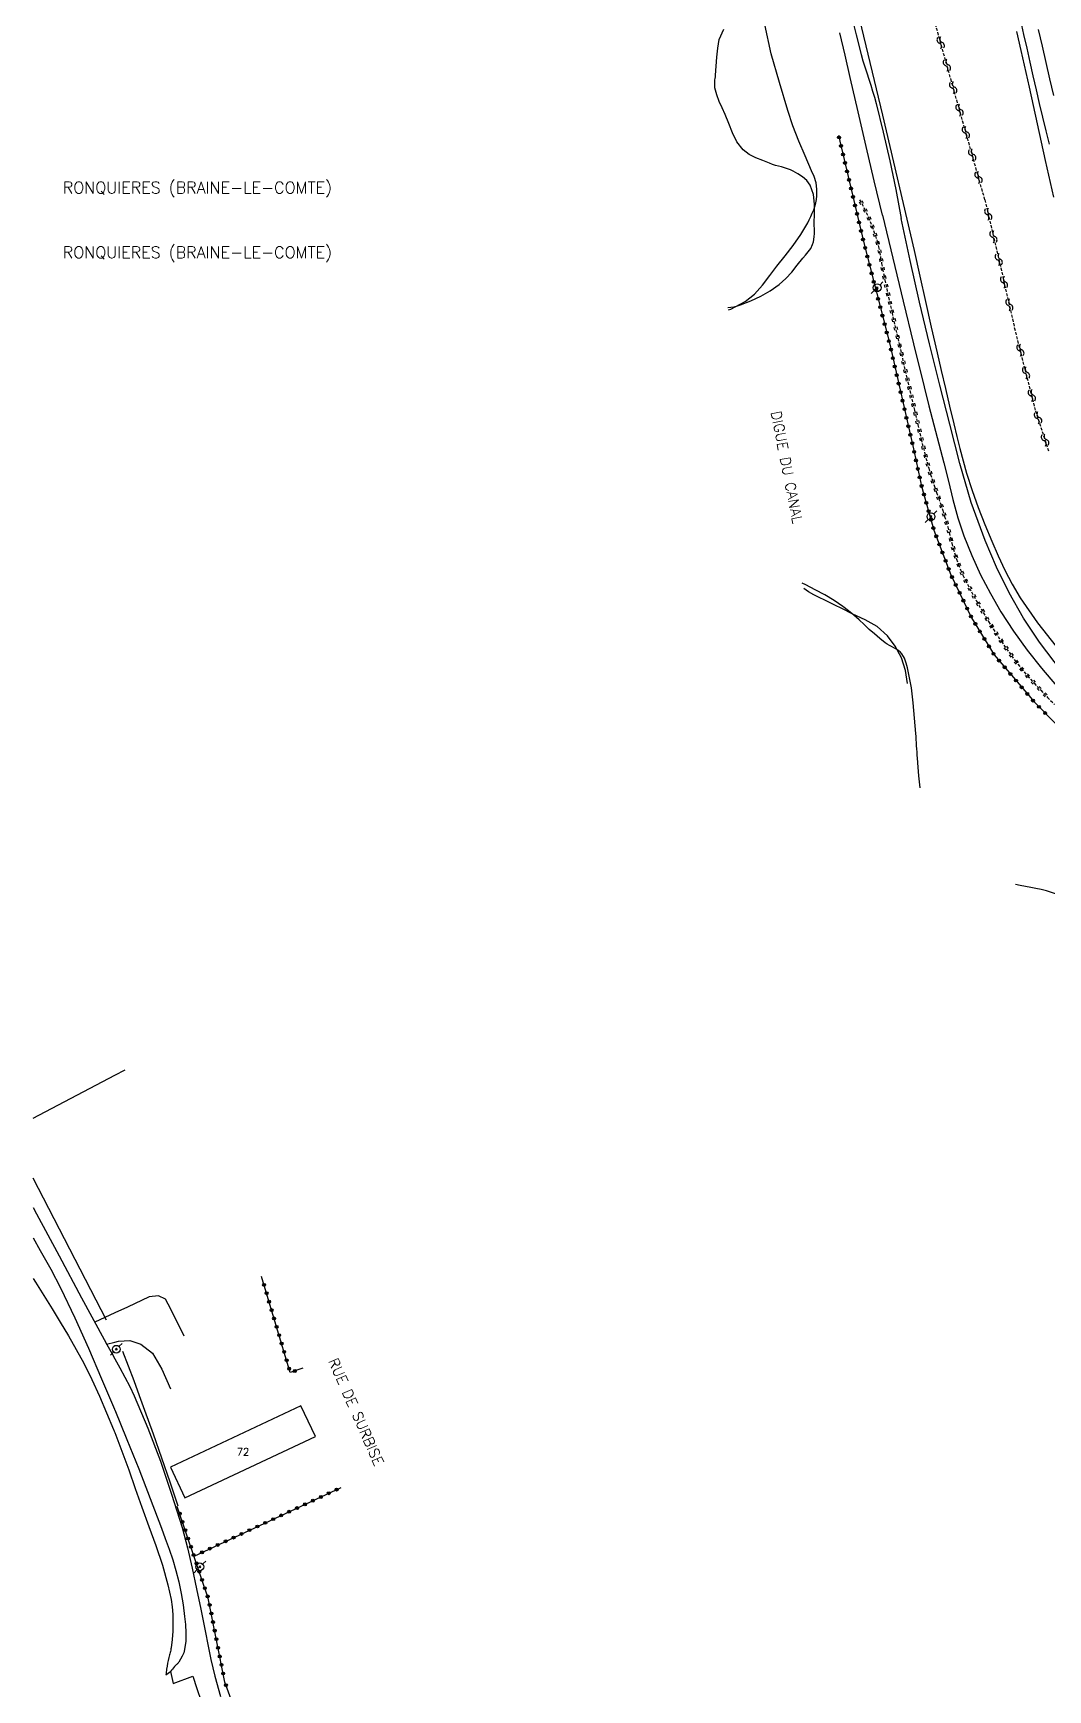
# Model space of a CAD drawing. Header units: millimetres. Extents: x 140000 to 141000, y 143000 to 144000.
# Drawn here: x 140000 to 140174.1, y 143247.7 to 143532.1 of the extents above; entities that cross this region are included whole.
import ezdxf
from ezdxf.enums import TextEntityAlignment as Align

# ---------------------------------------------------------------- set-up
doc = ezdxf.new("R2010")
doc.units = ezdxf.units.MM
doc.linetypes.add('DASHED', pattern=[0.75, 0.5, -0.25])
doc.layers.get('0').update_dxf_attribs({"linetype": 'CONTINUOUS'})
for name, color, linetype in [('W0008', 7, 'CONTINUOUS'), ('W0017', 7, 'CONTINUOUS'), ('W0101', 7, 'CONTINUOUS'), ('W0211', 2, 'CONTINUOUS'), ('W0214', 2, 'CONTINUOUS'), ('W0220', 5, 'DASHED'), ('W0300', 7, 'CONTINUOUS'), ('W0322', 7, 'CONTINUOUS'), ('W0323', 7, 'CONTINUOUS'), ('W0473', 7, 'CONTINUOUS'), ('W0500', 5, 'DASHED'), ('W0501', 5, 'DASHED'), ('W0510', 5, 'CONTINUOUS'), ('W0980', 7, 'CONTINUOUS'), ('W0989', 7, 'CONTINUOUS'), ('W0991', 7, 'CONTINUOUS')]:
    doc.layers.add(name, color=color, linetype=linetype)
doc.styles.get("Standard").update_dxf_attribs({"font": 'romans.shx', "width": 0.85})

# ---------------------------------------------------------------- blocks, each defined once
blk = doc.blocks.new('T473')
for p, q in [((-0.166667, 0.166667), (0.166667, -0.166667)), ((-0.166667, -0.166667), (0.166667, 0.166667)), ((0.500001, 0.500001), (1.000002, 1.000002)), ((-1.000002, -1.000002), (-0.500001, -0.500001))]:
    blk.add_line(p, q)
blk.add_ellipse((0, 0), major_axis=(0.471405, 0.471405), ratio=1, start_param=5.4977871438, end_param=11.780972451)
blk = doc.blocks.new('t323o')
at = {"color": 0, "linetype": 'Continuous'}
for radius in [0.25, 0.15]:
    blk.add_circle((0, 0), radius, dxfattribs=at)
blk = doc.blocks.new('t322o')
at = {"color": 0, "linetype": 'Continuous'}
for radius in [0.25, 0.15]:
    blk.add_circle((0, 0), radius, dxfattribs=at)
blk = doc.blocks.new('t220o')
at = {"color": 0, "linetype": 'Continuous'}
for p, q in [((-0.25, 0.25), (0.25, 0.25)), ((-0.25, -0.25), (0.25, -0.25))]:
    blk.add_line(p, q, dxfattribs=at)
blk = doc.blocks.new('t500o')
at = {"color": 0, "linetype": 'Continuous'}
for centre, start, end in [((-0.5, 0.625), 216.8699, 323.1301), ((0.5, -0.125), 36.8699, 143.1301), ((0.5, -0.625), 36.8699, 143.1301), ((-0.5, 0.125), 216.8699, 323.1301)]:
    blk.add_arc(centre, 0.625, start, end, dxfattribs=at)

msp = doc.modelspace()

# ---------------------------------------------------------------- linework, layer by layer
at = {"layer": 'W0008'}
for points in [[(140140.37, 143535.25), (140141.19, 143531.84), (140142.07, 143528.45), (140142.36, 143527.39), (140142.68, 143526.34), (140143.01, 143525.29), (140143.35, 143524.25), (140143.69, 143523.21), (140144.03, 143522.16), (140144.34, 143521.11), (140144.63, 143520.06), (140145.86, 143515.15), (140146.98, 143510.21), (140148, 143505.26), (140148.92, 143500.28)], [(140169.39, 143534.28), (140169.93, 143531.9), (140170.46, 143529.53), (140170.99, 143527.15), (140171.52, 143524.78), (140172.07, 143522.41), (140172.61, 143520.07), (140173.17, 143517.72), (140173.73, 143515.38), (140174.3, 143513.05)], [(140145.71, 143500.87), (140144.31, 143506.78), (140142.92, 143512.69), (140141.54, 143518.6), (140140.17, 143524.51), (140139.29, 143528.35), (140138.42, 143532.2)], [(140175.11, 143521.45), (140174.45, 143524.27), (140173.8, 143527.09), (140173.15, 143529.91), (140172.5, 143532.73)], [(140145.71, 143500.87), (140147.47, 143493.5), (140149.25, 143486.13), (140151.05, 143478.77), (140152.87, 143471.42), (140153.69, 143468.15), (140154.52, 143464.89), (140155.36, 143461.63), (140156.22, 143458.38), (140157.02, 143455.23), (140157.79, 143452.07), (140158.64, 143448.93), (140159.68, 143445.85), (140161.04, 143442.47), (140162.55, 143439.16), (140164.22, 143435.92), (140166.04, 143432.77), (140168.2, 143429.44), (140170.54, 143426.23), (140173, 143423.13), (140175.55, 143420.1)], [(140176.45, 143422.62), (140172.64, 143427.56), (140169.9, 143431.7), (140167.46, 143436.02), (140165.28, 143440.47), (140163.32, 143445.01), (140160.95, 143451.56), (140159, 143458.24), (140157.28, 143464.98), (140155.57, 143471.7), (140153.76, 143478.81), (140152.05, 143485.94), (140150.44, 143493.1), (140148.92, 143500.28)], [(140000, 143330.52), (140000.6, 143329.42), (140004.47, 143322.24), (140008.32, 143315.04), (140012.17, 143307.84), (140012.62, 143307.02), (140013.08, 143306.2), (140013.54, 143305.38), (140014, 143304.56)], [(140000, 143325.3), (140001.22, 143323.16), (140003.01, 143319.97), (140004.7, 143316.72), (140007.16, 143311.58), (140009.49, 143306.38), (140011.74, 143301.14), (140013.95, 143295.89), (140013.96, 143295.86), (140013.98, 143295.83), (140013.99, 143295.8), (140014, 143295.77)], [(140014, 143304.56), (140014.88, 143302.99), (140015.75, 143301.41), (140016.58, 143299.81), (140017.35, 143298.17), (140019.69, 143292.63), (140021.82, 143287.01), (140023.76, 143281.32), (140025.54, 143275.57), (140026.47, 143272.1), (140027.26, 143268.6), (140028, 143265.08), (140028.74, 143261.57), (140029.05, 143260.14), (140029.33, 143258.7), (140029.61, 143257.26), (140029.89, 143255.82), (140030.17, 143254.38), (140030.47, 143252.94), (140030.8, 143251.51), (140031.16, 143250.09), (140032.15, 143246.56)], [(140014, 143295.77), (140016.08, 143290.73), (140018.11, 143285.67), (140020.09, 143280.59), (140022, 143275.49), (140022.67, 143273.68), (140023.33, 143271.87), (140023.95, 143270.04), (140024.48, 143268.19), (140024.97, 143266.24), (140025.39, 143264.28), (140025.73, 143262.3), (140025.98, 143260.31), (140026.11, 143258.92), (140026.2, 143257.51), (140026.19, 143256.09), (140025.99, 143254.68), (140025.83, 143254.09), (140025.59, 143253.52), (140025.3, 143252.98), (140024.98, 143252.47), (140024.9, 143252.37), (140024.82, 143252.27), (140024.73, 143252.18), (140024.63, 143252.1), (140024.54, 143252.01), (140024.45, 143251.93), (140024.36, 143251.84), (140024.27, 143251.74), (140024.09, 143251.53), (140023.92, 143251.3), (140023.75, 143251.08), (140023.59, 143250.85)], [(140023.59, 143250.85), (140024.03, 143248.81)], [(140024.03, 143248.81), (140027.42, 143250.08)], [(140027.42, 143250.08), (140028.08, 143247.93), (140028.8, 143245.8)]]:
    msp.add_lwpolyline(points, dxfattribs=at)
at = {"layer": 'W0017'}
for points in [[(140025.91, 143308.46), (140023.62, 143313.05), (140022.71, 143314.8), (140021.5, 143315.39), (140019.93, 143315.2), (140016.2, 143313.42), (140014, 143312.42)], [(140014, 143312.42), (140010.56, 143310.85)], [(140012.6, 143307.05), (140014, 143307.42)], [(140014, 143307.42), (140014.64, 143307.59), (140016.59, 143307.67), (140018.47, 143307.08), (140020.45, 143305.54), (140022.05, 143302.8), (140023.58, 143299.39)]]:
    msp.add_lwpolyline(points, dxfattribs=at)
at = {"layer": 'W0101'}
msp.add_lwpolyline([(140026.05, 143280.66), (140048.44, 143291.22), (140045.95, 143296.49), (140023.56, 143285.93)], close=True, dxfattribs=at)
at = {"layer": 'W0211'}
for points in [[(140000, 143318.36), (140000.39, 143317.72), (140001.81, 143315.43), (140003.24, 143313.14), (140004.65, 143310.84), (140006.04, 143308.52), (140007.39, 143306.17), (140008.67, 143303.79), (140010.06, 143301), (140011.36, 143298.16), (140012.59, 143295.3), (140013.78, 143292.42), (140013.84, 143292.28), (140013.89, 143292.15), (140013.95, 143292.01), (140014, 143291.88)], [(140014, 143291.88), (140015.23, 143288.71), (140016.4, 143285.51), (140017.53, 143282.3), (140018.65, 143279.09), (140019.84, 143275.78), (140021.05, 143272.48), (140022.18, 143269.14), (140023.13, 143265.75), (140023.42, 143264.49), (140023.65, 143263.23), (140023.83, 143261.95), (140023.94, 143260.66), (140023.98, 143259.23), (140023.94, 143257.8), (140023.84, 143256.37), (140023.67, 143254.95), (140023.64, 143254.74), (140023.6, 143254.53), (140023.55, 143254.33), (140023.49, 143254.12), (140023.44, 143253.91), (140023.38, 143253.71), (140023.33, 143253.5), (140023.29, 143253.3), (140023.18, 143252.79), (140023.07, 143252.28), (140022.98, 143251.77), (140022.89, 143251.26), (140022.86, 143251.03), (140022.83, 143250.79), (140022.81, 143250.56), (140022.79, 143250.33)]]:
    msp.add_lwpolyline(points, dxfattribs=at)
at = {"layer": 'W0214'}
msp.add_lwpolyline([(140022.79, 143250.33), (140023.59, 143250.85)], dxfattribs=at)
at = {"layer": 'W0220'}
msp.add_lwpolyline([(140141.8, 143503.52), (140142.6, 143502.03), (140143.32, 143500.5), (140143.95, 143498.93), (140144.51, 143497.34), (140144.79, 143496.4), (140145.02, 143495.46), (140145.22, 143494.5), (140145.4, 143493.55), (140145.57, 143492.59), (140145.74, 143491.63), (140145.92, 143490.68), (140146.11, 143489.73), (140147.35, 143484.14), (140148.62, 143478.55), (140149.9, 143472.97), (140151.21, 143467.39), (140151.79, 143464.9), (140152.37, 143462.4), (140152.98, 143459.9), (140153.65, 143457.42), (140153.97, 143456.38), (140154.3, 143455.34), (140154.65, 143454.31), (140155, 143453.28), (140155.36, 143452.25), (140155.71, 143451.23), (140156.06, 143450.19), (140156.38, 143449.15), (140156.65, 143448.24), (140156.9, 143447.32), (140157.13, 143446.4), (140157.37, 143445.48), (140157.61, 143444.56), (140157.86, 143443.64), (140158.13, 143442.72), (140158.42, 143441.82), (140158.76, 143440.89), (140159.12, 143439.97), (140159.51, 143439.07), (140159.95, 143438.18), (140161.86, 143434.6), (140163.92, 143431.1), (140166.12, 143427.68), (140168.48, 143424.37), (140169.52, 143423.05), (140170.61, 143421.77), (140171.74, 143420.53), (140172.89, 143419.31), (140174.05, 143418.1), (140175.21, 143416.89)], dxfattribs=at)
at = {"layer": 'W0300'}
for points in [[(140133.55, 143508.5), (140132.43, 143511.04), (140131.34, 143513.6), (140130.33, 143516.2), (140129.47, 143518.85), (140128.02, 143523.68), (140126.61, 143528.58), (140125.54, 143533.6)], [(140119.3, 143484.64), (140119.72, 143484.77), (140122.16, 143486.03), (140123.77, 143487.33), (140125.15, 143488.88), (140126.39, 143490.51), (140127.61, 143492.11), (140129.03, 143493.89), (140130.42, 143495.69), (140131.73, 143497.57), (140132.88, 143499.55), (140133.15, 143500.1), (140133.43, 143500.65), (140133.68, 143501.21), (140133.92, 143501.78), (140134.13, 143502.37), (140134.3, 143502.97), (140134.42, 143503.59), (140134.48, 143504.21), (140134.47, 143505.32), (140134.31, 143506.42), (140134, 143507.49), (140133.55, 143508.5)], [(140150.03, 143420.5), (140149.67, 143422.73), (140148.95, 143424.87), (140147.91, 143426.87), (140146.57, 143428.68), (140144.8, 143430.24), (140142.73, 143431.4), (140140.61, 143432.37), (140138.6, 143433.39), (140137.68, 143433.89), (140136.75, 143434.35), (140135.81, 143434.79), (140134.88, 143435.24), (140133.94, 143435.71), (140133.03, 143436.24), (140132.2, 143436.79)], [(140000, 143345.89), (140014, 143353.22)], [(140014, 143353.22), (140015.78, 143354.15)], [(140012.57, 143311.2), (140000, 143335.58)], [(140024.89, 143279.25), (140023.48, 143283.37), (140022.06, 143287.48), (140020.62, 143291.59), (140019.15, 143295.69), (140018.24, 143298.22), (140017.31, 143300.75), (140016.36, 143303.27), (140015.41, 143305.79)]]:
    msp.add_lwpolyline(points, dxfattribs=at)
at = {"layer": 'W0322'}
msp.add_lwpolyline([(140052.17, 143207.86), (140045.39, 143220.56), (140037.38, 143236.7), (140032.89, 143249.06)], dxfattribs=at)
at = {"layer": 'W0323'}
for points in [[(140138.19, 143514.54), (140142.45, 143496.36), (140146.95, 143478.71), (140151.04, 143460.75), (140152.42, 143454.35), (140154.54, 143446.79), (140157.45, 143439.15), (140161.01, 143431.75), (140164.85, 143425.43), (140171.77, 143417.27), (140183.14, 143405.77), (140197.1, 143396.11), (140204.46, 143392.03), (140216.55, 143383.05)], [(140046.28, 143302.94), (140044.12, 143302.2), (140039.19, 143318.67)], [(140027.6, 143270.7), (140052.85, 143282.46)], [(140032.89, 143249.06), (140030.05, 143263.44), (140027.71, 143270.36), (140024.72, 143279.21)]]:
    msp.add_lwpolyline(points, dxfattribs=at)
at = {"layer": 'W0500'}
msp.add_lwpolyline([(140163.28, 143503.52), (140160.42, 143513.68), (140157.55, 143523.84), (140154.71, 143534)], dxfattribs=at)
at = {"layer": 'W0501'}
for points in [[(140163.28, 143503.52), (140168.38, 143481.57)], [(140174.23, 143460.34), (140171.99, 143467.38), (140170.17, 143474.5), (140168.38, 143481.57)]]:
    msp.add_lwpolyline(points, dxfattribs=at)
at = {"layer": 'W0510'}
for points in [[(140109.76, 143671), (140111.09, 143665.33), (140116.29, 143640.63), (140122.73, 143615.89), (140128.53, 143591.1), (140134.85, 143564.52), (140140.68, 143539.06), (140145.73, 143518.07), (140151.18, 143494.83)], [(140119.21, 143485.01), (140119.68, 143485.07), (140120.25, 143485.17), (140120.82, 143485.3), (140121.37, 143485.47), (140123.12, 143486.16), (140124.82, 143486.96), (140126.46, 143487.9), (140128, 143488.99), (140129.13, 143490), (140130.15, 143491.12), (140131.1, 143492.29), (140132.03, 143493.47), (140132.49, 143494.01), (140132.97, 143494.57), (140133.4, 143495.17), (140133.72, 143495.83), (140133.86, 143496.28), (140133.95, 143496.73), (140134.01, 143497.19), (140134.03, 143497.66), (140134.04, 143498.11), (140134.03, 143498.57), (140134.02, 143499.03), (140134.01, 143499.48), (140134.03, 143501.08), (140134.06, 143502.75), (140133.87, 143504.44), (140133.29, 143506.04), (140132.73, 143506.82), (140132, 143507.45), (140131.22, 143507.96), (140130.42, 143508.41), (140129.93, 143508.65), (140129.43, 143508.85), (140128.91, 143509.02), (140128.39, 143509.16), (140127.87, 143509.29), (140127.36, 143509.43), (140126.84, 143509.59), (140126.34, 143509.79), (140125.18, 143510.24), (140123.98, 143510.7), (140122.82, 143511.28), (140121.8, 143512.09), (140120.73, 143513.46), (140119.96, 143515.02), (140119.36, 143516.63), (140118.74, 143518.17), (140118.23, 143519.28), (140117.72, 143520.39), (140117.28, 143521.54), (140116.98, 143522.74), (140116.95, 143523.01), (140116.93, 143523.28), (140116.94, 143523.56), (140116.96, 143523.83), (140116.98, 143524.09), (140117.01, 143524.36), (140117.04, 143524.62), (140117.06, 143524.89), (140117.17, 143526.44), (140117.31, 143527.98), (140117.48, 143529.52), (140117.67, 143531.06)], [(140117.67, 143531.06), (140118.47, 143532.83)], [(140175.09, 143503.95), (140173.71, 143510.25), (140172.33, 143516.55), (140170.94, 143522.85), (140169.53, 143529.15), (140168.79, 143532.43)], [(140151.18, 143494.83), (140152.14, 143490.43), (140153.11, 143486.03), (140154.09, 143481.64), (140155.09, 143477.25), (140155.79, 143474.19), (140156.5, 143471.13), (140157.22, 143468.08), (140157.96, 143465.03), (140158.47, 143462.91), (140158.99, 143460.8), (140159.54, 143458.69), (140160.15, 143456.59), (140161.11, 143453.63), (140162.14, 143450.69), (140163.25, 143447.77), (140164.45, 143444.89), (140165.55, 143442.41), (140166.7, 143439.94), (140167.95, 143437.52), (140169.35, 143435.18), (140172.3, 143430.9), (140175.49, 143426.81)], [(140152.16, 143402.59), (140152.1, 143403.1), (140151.96, 143404.62), (140151.83, 143406.13), (140151.71, 143407.65), (140151.67, 143408.19), (140151.64, 143408.72), (140151.61, 143409.25), (140151.58, 143409.79), (140151.55, 143410.32), (140151.52, 143410.85), (140151.48, 143411.39), (140151.44, 143411.92), (140151.21, 143414.53), (140150.99, 143417.14), (140150.68, 143419.75), (140150.18, 143422.33), (140150, 143423.15), (140149.79, 143423.99), (140149.49, 143424.82), (140149.03, 143425.57), (140148.73, 143425.89), (140148.39, 143426.17), (140148.03, 143426.41), (140147.65, 143426.62), (140147.27, 143426.81), (140146.9, 143427), (140146.53, 143427.21), (140146.18, 143427.45), (140145.24, 143428.19), (140144.33, 143428.98), (140143.45, 143429.78), (140142.57, 143430.6), (140141.7, 143431.41), (140140.8, 143432.21), (140139.89, 143432.98), (140138.93, 143433.71), (140137.4, 143434.74), (140135.81, 143435.68), (140134.18, 143436.55), (140132.54, 143437.4), (140131.91, 143437.73)], [(140188.74, 143372.06), (140188.74, 143372.12), (140188.72, 143372.41), (140188.68, 143372.7), (140188.48, 143373.94), (140188.21, 143375.2), (140187.79, 143376.43), (140187.14, 143377.57), (140185.85, 143379), (140184.31, 143380.15), (140182.69, 143381.12), (140181.06, 143382.02), (140179.53, 143382.81), (140177.95, 143383.49), (140176.34, 143384.1), (140174.71, 143384.63), (140173.83, 143384.89), (140172.94, 143385.11), (140172.04, 143385.3), (140171.14, 143385.47), (140170.24, 143385.64), (140169.34, 143385.81), (140168.51, 143385.98)]]:
    msp.add_lwpolyline(points, dxfattribs=at)

# ---------------------------------------------------------------- block references
at = {"layer": 'W0220'}
for p, rotation in [((140142.06, 143503.04), 298.0992749101462), ((140142.75, 143501.71), 295.1517562858675), ((140143.38, 143500.34), 292.2042359607399), ((140143.94, 143498.96), 292.2042359607399), ((140144.44, 143497.54), 289.2567139351171), ((140144.86, 143496.1), 283.930774460803), ((140145.2, 143494.64), 281.995511527643), ((140145.47, 143493.16), 279.9371776035167), ((140145.73, 143491.69), 279.9569024878656), ((140146.01, 143490.21), 281.6852104903704), ((140146.33, 143488.75), 282.502297329163), ((140146.66, 143487.28), 282.502297329163), ((140146.98, 143485.82), 282.502297329163), ((140147.3, 143484.35), 282.502297329163), ((140147.63, 143482.89), 282.7515927768331), ((140147.97, 143481.43), 282.7515927768331), ((140148.3, 143479.97), 282.7515927768331), ((140148.63, 143478.5), 282.9857863505663), ((140148.97, 143477.04), 282.9857863505663), ((140149.3, 143475.58), 282.9857863505663), ((140149.64, 143474.12), 282.9857863505663), ((140149.98, 143472.66), 283.2048779554331), ((140150.32, 143471.2), 283.2048779554331), ((140150.66, 143469.74), 283.2048779554331), ((140151.01, 143468.28), 283.2048779554331), ((140151.35, 143466.81), 283.1219957199799), ((140151.69, 143465.35), 283.1219957199799), ((140152.03, 143463.89), 283.0521314710221), ((140152.37, 143462.43), 283.0521314710221), ((140152.72, 143460.97), 283.726564803201), ((140153.09, 143459.52), 285.1446333964478), ((140153.48, 143458.07), 285.1446333964478), ((140153.89, 143456.63), 286.6416764002274), ((140154.35, 143455.2), 288.5964831593731), ((140154.83, 143453.78), 289.09699464984), ((140155.32, 143452.36), 289.2100019113705), ((140155.81, 143450.94), 288.3424912381526), ((140156.27, 143449.52), 287.4314150281508), ((140156.69, 143448.08), 285.133835347887), ((140157.08, 143446.63), 284.4524491410247), ((140157.45, 143445.17), 284.489344927547), ((140157.83, 143443.73), 285.2808751429642), ((140158.27, 143442.29), 288.1852392771187), ((140158.77, 143440.87), 291.444340394188), ((140159.33, 143439.49), 293.463871828954), ((140159.97, 143438.13), 298.2100636300088), ((140160.68, 143436.81), 298.2100636300088), ((140161.39, 143435.49), 298.2100636300088), ((140162.11, 143434.17), 300.3656750284753), ((140162.87, 143432.88), 300.3656750284753), ((140163.63, 143431.58), 300.3656750284753), ((140164.42, 143430.31), 302.7970311337598), ((140165.24, 143429.05), 302.7970311337598), ((140166.05, 143427.79), 302.7970311337598), ((140166.91, 143426.56), 305.5038040939769), ((140167.79, 143425.34), 305.5038040939769), ((140168.67, 143424.13), 308.1763760199601), ((140169.6, 143422.96), 310.4738138389536), ((140170.57, 143421.81), 310.4738138389536), ((140171.58, 143420.7), 312.2229570678437), ((140172.61, 143419.61), 313.4228707816452), ((140173.64, 143418.53), 313.9425548503134)]:
    msp.add_blockref('t220o', p, dxfattribs=dict(at, rotation=rotation))
at = {"layer": 'W0322', "rotation": 109.9782673826948}
msp.add_blockref('t322o', (140033.08, 143248.53), dxfattribs=at)
at = {"layer": 'W0323'}
for p, rotation in [((140138.26, 143514.23), 283.2011609422916), ((140138.6, 143512.77), 283.2011609422916), ((140138.95, 143511.31), 283.2011609422916), ((140139.29, 143509.85), 283.2011609422916), ((140139.63, 143508.39), 283.2011609422916), ((140139.98, 143506.93), 283.2011609422916), ((140140.32, 143505.47), 283.2011609422916), ((140140.66, 143504.01), 283.2011609422916), ((140141, 143502.55), 283.2011609422916), ((140141.35, 143501.09), 283.2011609422916), ((140141.69, 143499.63), 283.2011609422916), ((140142.03, 143498.17), 283.2011609422916), ((140142.37, 143496.71), 283.2011609422916), ((140142.74, 143495.25), 284.2903538456012), ((140143.11, 143493.8), 284.2903538456012), ((140143.48, 143492.35), 284.2903538456012), ((140143.85, 143490.89), 284.2903538456012), ((140144.22, 143489.44), 284.2903538456012), ((140144.59, 143487.99), 284.2903538456012), ((140144.96, 143486.53), 284.2903538456012), ((140145.33, 143485.08), 284.2903538456012), ((140145.7, 143483.63), 284.2903538456012), ((140146.07, 143482.17), 284.2903538456012), ((140146.44, 143480.72), 284.2903538456012), ((140146.81, 143479.27), 284.2903538456012), ((140147.16, 143477.81), 282.8230172100645), ((140147.49, 143476.34), 282.8230172100645), ((140147.82, 143474.88), 282.8230172100645), ((140148.16, 143473.42), 282.8230172100645), ((140148.49, 143471.96), 282.8230172100645), ((140148.82, 143470.49), 282.8230172100645), ((140149.15, 143469.03), 282.8230172100645), ((140149.49, 143467.57), 282.8230172100645), ((140149.82, 143466.11), 282.8230172100645), ((140150.15, 143464.64), 282.8230172100645), ((140150.49, 143463.18), 282.8230172100645), ((140150.82, 143461.72), 282.8230172100645), ((140151.15, 143460.25), 282.2157191341154), ((140151.46, 143458.79), 282.2157191341154), ((140151.78, 143457.32), 282.2157191341154), ((140152.1, 143455.86), 282.2157191341154), ((140152.42, 143454.39), 282.2157191341154), ((140152.82, 143452.94), 285.6518000622473), ((140153.22, 143451.5), 285.6518000622473), ((140153.63, 143450.06), 285.6518000622473), ((140154.03, 143448.61), 285.6518000622473), ((140154.44, 143447.17), 285.6518000622473), ((140154.94, 143445.75), 290.8195080832715), ((140155.47, 143444.35), 290.8195080832715), ((140156, 143442.95), 290.8195080832715), ((140156.54, 143441.55), 290.8195080832715), ((140157.07, 143440.15), 290.8195080832715), ((140157.64, 143438.76), 295.7260124712496), ((140158.29, 143437.41), 295.7260124712496), ((140158.94, 143436.06), 295.7260124712496), ((140159.59, 143434.7), 295.7260124712496), ((140160.24, 143433.35), 295.7260124712496), ((140160.89, 143432), 295.7260124712496), ((140161.65, 143430.71), 301.264204986227), ((140162.42, 143429.42), 301.264204986227), ((140163.2, 143428.14), 301.264204986227), ((140163.98, 143426.86), 301.264204986227), ((140164.76, 143425.58), 301.264204986227), ((140165.71, 143424.42), 310.2917037724408), ((140166.68, 143423.27), 310.2917037724408), ((140167.65, 143422.13), 310.2917037724408), ((140168.62, 143420.99), 310.2917037724408), ((140169.59, 143419.84), 310.2917037724408), ((140170.56, 143418.7), 310.2917037724408), ((140171.53, 143417.55), 310.2917037724408), ((140172.56, 143416.47), 314.6743739117105), ((140173.62, 143415.4), 314.6743739117105), ((140039.62, 143317.23), 106.6555262417409), ((140040.05, 143315.8), 106.6555262417409), ((140040.48, 143314.36), 106.6555262417409), ((140040.91, 143312.92), 106.6555262417409), ((140041.34, 143311.49), 106.6555262417409), ((140041.77, 143310.05), 106.6555262417409), ((140042.2, 143308.61), 106.6555262417409), ((140042.63, 143307.17), 106.6555262417409), ((140043.06, 143305.74), 106.6555262417409), ((140043.49, 143304.3), 106.6555262417409), ((140043.92, 143302.86), 106.6555262417409), ((140044.88, 143302.46), 198.6682800340609), ((140047.99, 143280.2), 24.97672520001697), ((140049.35, 143280.83), 24.97672520001697), ((140050.71, 143281.47), 24.97672520001697), ((140052.07, 143282.1), 24.97672520001697), ((140025.14, 143277.97), 108.6639289079036), ((140042.55, 143277.67), 24.97672520001697), ((140043.91, 143278.3), 24.97672520001697), ((140045.27, 143278.93), 24.97672520001697), ((140046.63, 143279.57), 24.97672520001697), ((140025.62, 143276.55), 108.6639289079036), ((140026.1, 143275.13), 108.6639289079036), ((140035.75, 143274.5), 24.97672520001697), ((140037.11, 143275.13), 24.97672520001697), ((140038.47, 143275.77), 24.97672520001697), ((140039.83, 143276.4), 24.97672520001697), ((140041.19, 143277.03), 24.97672520001697), ((140026.58, 143273.71), 108.6639289079036), ((140027.06, 143272.29), 108.6639289079036), ((140030.31, 143271.97), 24.97672520001697), ((140031.67, 143272.6), 24.97672520001697), ((140033.03, 143273.23), 24.97672520001697), ((140034.39, 143273.87), 24.97672520001697), ((140027.54, 143270.86), 108.6639289079036), ((140028.02, 143269.44), 108.6954387729464), ((140028.95, 143271.33), 24.97672520001697), ((140028.5, 143268.02), 108.6954387729464), ((140028.98, 143266.6), 108.6954387729464), ((140029.46, 143265.18), 108.6954387729464), ((140029.94, 143263.76), 108.6954387729464), ((140030.28, 143262.3), 101.1697216355015), ((140030.57, 143260.83), 101.1697216355015), ((140030.86, 143259.36), 101.1697216355015), ((140031.15, 143257.89), 101.1697216355015), ((140031.44, 143256.41), 101.1697216355015), ((140031.73, 143254.94), 101.1697216355015), ((140032.02, 143253.47), 101.1697216355015), ((140032.31, 143252), 101.1697216355015), ((140032.6, 143250.53), 101.1697216355015)]:
    msp.add_blockref('t323o', p, dxfattribs=dict(at, rotation=rotation))
at = {"layer": 'W0473'}
for p in [(140144.8, 143488.42), (140154.04, 143449.13), (140014.27, 143306.2), (140028.6, 143268.84)]:
    msp.add_blockref('T473', p, dxfattribs=at)
at = {"layer": 'W0500'}
for p, rotation in [((140155.7, 143530.48), 105.6324565642303), ((140156.77, 143526.62), 105.6324565642303), ((140157.85, 143522.77), 105.7450604207389), ((140158.94, 143518.92), 105.7450604207389), ((140160.02, 143515.07), 105.7450604207389), ((140161.11, 143511.22), 105.7411122057504), ((140162.19, 143507.37), 105.7411122057504)]:
    msp.add_blockref('t500o', p, dxfattribs=dict(at, rotation=rotation))
at = {"layer": 'W0501'}
for p, rotation in [((140163.85, 143501.05), 283.0887364859915), ((140164.76, 143497.15), 283.0887364859915), ((140165.67, 143493.26), 283.0887364859915), ((140166.57, 143489.36), 283.0887364859915), ((140167.48, 143485.47), 283.0887364859915), ((140169.37, 143477.69), 104.2183591087554), ((140170.35, 143473.82), 104.2659920667114), ((140171.34, 143469.94), 104.2659920667114), ((140172.4, 143466.08), 107.6748934887321), ((140173.61, 143462.27), 107.6748934887321)]:
    msp.add_blockref('t500o', p, dxfattribs=dict(at, rotation=rotation))

# ---------------------------------------------------------------- texts
at = {"layer": 'W0980'}
for p in [(140028.18, 143505.48), (140028.18, 143494.35)]:
    msp.add_text('RONQUIERES (BRAINE-LE-COMTE)', height=2, dxfattribs=at).set_placement(p, align=Align.MIDDLE)
at = {"layer": 'W0989'}
for s, rotation, p in [('DIGUE DU CANAL   ', 281.1445, (140129.66, 143455.84)), ('RUE DE SURBISE   ', 293.7564, (140056.14, 143293.81))]:
    msp.add_text(s, height=1.75, rotation=rotation, dxfattribs=at).set_placement(p, align=Align.MIDDLE_CENTER)
at = {"layer": 'W0991'}
msp.add_text('72', height=1.25, dxfattribs=at).set_placement((140036, 143288.58), align=Align.MIDDLE_CENTER)

doc.saveas('drawing.dxf')
